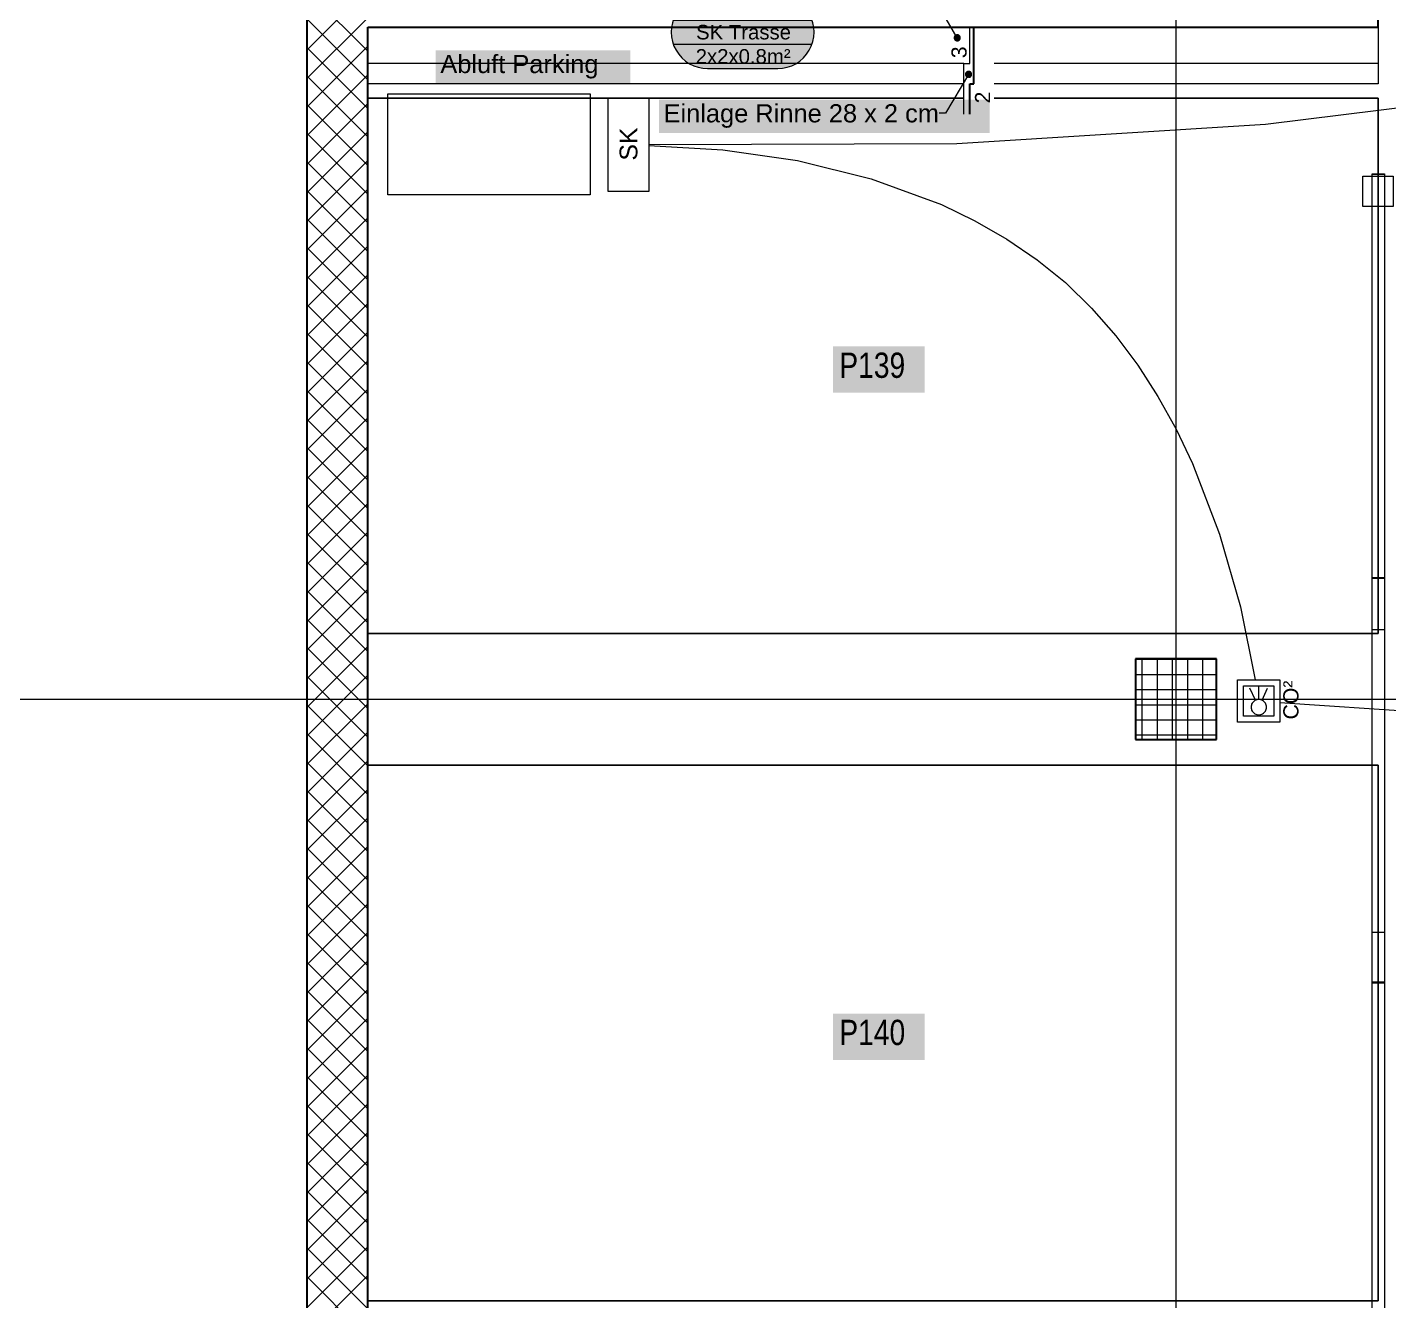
# Model space of a CAD drawing. Extents: x -1067 to 613, y -179 to 712.
# Drawn here: x -718.8 to -584.1, y 212.4 to 338.4 of the extents above; entities that cross this region are included whole.
import ezdxf
from ezdxf.lldxf.tags import DXFTag

# ---------------------------------------------------------------- set-up
doc = ezdxf.new("R2010")
doc.units = 0
doc.layers.get('0').update_dxf_attribs({"lineweight": 13})
for name, color, linetype, lineweight, true_color in [('A-DETL-____-OTLN', 5, 'Continuous', 9, 0x0000ff), ('EL01_WAN_CO-Anlage', 7, 'Continuous', 13, 0x993300), ('EL01_WAN_Leitung_Brandmeldeanlagen', 7, 'Continuous', 13, 0xff8000), ('EL01_WAN_Leitung_HLKS', 5, 'Continuous', 13, 0x0000ff), ('EL01_WAN_Leuchten', 7, 'Continuous', 13, 0x0080ff), ('EL01_WAN_Licht', 7, 'Continuous', 13, 0x0080ff), ('EL01_WAN_Schlaufkasten', 1, 'Continuous', 13, 0xff0000)]:
    doc.layers.add(name, color=color, linetype=linetype, lineweight=lineweight, true_color=true_color)
for name, color, linetype, lineweight in [('A-FLOR-____-OTLN', 7, 'Continuous', 9), ('A-GENM-____-OTLN', 7, 'Continuous', 9), ('A-WALL-____-MCUT', 7, 'Continuous', 35), ('A-WALL-____-PATT', 7, 'Continuous', 35), ('C-PRKG-____-IDEN', 7, 'Continuous', 5), ('C-PRKG-____-OTLN', 7, 'Continuous', 9), ('S-COLS-____-MCUT', 7, 'Continuous', 35), ('S-COLS-____-OTLN', 7, 'Continuous', 9), ('S-GRID-____-OTLN', 7, 'Continuous', 5), ('Text', 7, 'Continuous', 5)]:
    doc.layers.add(name, color=color, linetype=linetype, lineweight=lineweight)
doc.styles.get("Standard").update_dxf_attribs({"font": 'arial.ttf'})
tags = doc.linetypes.add('_Rasterlinie_', pattern=[0.375, 0.2, -0.05, 0.075, -0.05]).pattern_tags.tags
tags[10:11] = [DXFTag(74, 4), DXFTag(75, 0), DXFTag(340, '0'), DXFTag(46, 1.0), DXFTag(50, 0.0), DXFTag(44, 0.0), DXFTag(45, 0.0)]
tags[8:9] = [DXFTag(74, 4), DXFTag(75, 0), DXFTag(340, '0'), DXFTag(46, 1.0), DXFTag(50, 0.0), DXFTag(44, 0.0), DXFTag(45, 0.0)]
tags[6:7] = [DXFTag(74, 4), DXFTag(75, 0), DXFTag(340, '0'), DXFTag(46, 1.0), DXFTag(50, 0.0), DXFTag(44, 0.0), DXFTag(45, 0.0)]
tags[4:5] = [DXFTag(74, 4), DXFTag(75, 0), DXFTag(340, '0'), DXFTag(46, 1.0), DXFTag(50, 0.0), DXFTag(44, 0.0), DXFTag(45, 0.0)]
tags = doc.linetypes.add('_Verdeckte Linien_', pattern=[0.15, 0.1, -0.05]).pattern_tags.tags
tags[6:7] = [DXFTag(74, 4), DXFTag(75, 0), DXFTag(340, '0'), DXFTag(46, 1.0), DXFTag(50, 0.0), DXFTag(44, 0.0), DXFTag(45, 0.0)]
tags[4:5] = [DXFTag(74, 4), DXFTag(75, 0), DXFTag(340, '0'), DXFTag(46, 1.0), DXFTag(50, 0.0), DXFTag(44, 0.0), DXFTag(45, 0.0)]
tags = doc.linetypes.add('Gestrichelt', pattern=[0.1, 0.05, -0.05]).pattern_tags.tags
tags[6:7] = [DXFTag(74, 4), DXFTag(75, 0), DXFTag(340, '0'), DXFTag(46, 1.0), DXFTag(50, 0.0), DXFTag(44, 0.0), DXFTag(45, 0.0)]
tags[4:5] = [DXFTag(74, 4), DXFTag(75, 0), DXFTag(340, '0'), DXFTag(46, 1.0), DXFTag(50, 0.0), DXFTag(44, 0.0), DXFTag(45, 0.0)]

# ---------------------------------------------------------------- blocks, each defined once
blk = doc.blocks.new('Referenz-A0UJ3194XE', base_point=(-1062.18, -175.86))
at = {"layer": 'A-DETL-____-OTLN', "color": 0, "linetype": 'Continuous', "ltscale": 0.13}
for p, q in [((-625.5, 334.79), (-625.5, 338.38)), ((-626.1, 329.78), (-626.1, 334.79)), ((-626.1, 334.79), (-625.5, 334.79))]:
    blk.add_line(p, q, dxfattribs=at)
at = {"layer": 'A-DETL-____-OTLN', "color": 0, "linetype": 'Continuous', "lineweight": 35, "ltscale": 0.35}
for p, q in [((-625.5, 338.38), (-623.1, 338.38)), ((-625.1, 332.78), (-625.1, 338.38)), ((-625.5, 329.78), (-625.5, 332.78)), ((-625.5, 332.78), (-625.1, 332.78))]:
    blk.add_line(p, q, dxfattribs=at)
at = {"layer": 'A-DETL-____-OTLN', "color": 0, "linetype": 'Gestrichelt', "ltscale": 0.13}
for p, q in [((-585.1, 338.36), (-585.1, 332.76)), ((-626.1, 332.76), (-685.1, 332.76)), ((-585.1, 332.76), (-623.1, 332.76))]:
    blk.add_line(p, q, dxfattribs=at)
at = {"layer": 'A-FLOR-____-OTLN', "color": 0, "linetype": 'Continuous', "ltscale": 0.13}
for p, q in [((-625.5, 338.36), (-685.1, 338.36)), ((-585.1, 338.36), (-623.1, 338.36)), ((-585.1, 338.38), (-585.1, 334.78)), ((-626.1, 334.78), (-685.1, 334.78)), ((-585.1, 334.78), (-623.1, 334.78))]:
    blk.add_line(p, q, dxfattribs=at)
at = {"layer": 'A-GENM-____-OTLN', "color": 0, "linetype": '_Verdeckte Linien_', "ltscale": 0.13}
for p, q in [((-683.1, 331.78), (-663.1, 331.78)), ((-683.1, 321.78), (-683.1, 331.78)), ((-663.1, 331.78), (-663.1, 321.78)), ((-663.1, 321.78), (-683.1, 321.78))]:
    blk.add_line(p, q, dxfattribs=at)
at = {"layer": 'A-WALL-____-MCUT', "color": 0, "linetype": 'Continuous', "ltscale": 0.35}
for p, q in [((-691.1, 105.38), (-691.1, 419.38)), ((-585.1, 338.38), (-585.1, 391.38)), ((-685.1, 338.38), (-625.5, 338.38)), ((-685.1, 99.38), (-685.1, 338.38)), ((-623.1, 338.38), (-585.1, 338.38))]:
    blk.add_line(p, q, dxfattribs=at)
at = {"layer": 'A-WALL-____-PATT', "color": 0, "linetype": 'Continuous', "lineweight": 9, "ltscale": 0.13}
for p, q in [((-691.1, 336.15), (-685.1, 342.15)), ((-685.1, 336), (-691.1, 342)), ((-691.1, 333.32), (-685.1, 339.32)), ((-685.1, 333.17), (-691.1, 339.17)), ((-691.1, 330.5), (-685.1, 336.5)), ((-685.1, 330.34), (-691.1, 336.34)), ((-691.1, 327.67), (-685.1, 333.67)), ((-685.1, 327.52), (-691.1, 333.52)), ((-691.1, 324.84), (-685.1, 330.84)), ((-685.1, 324.69), (-691.1, 330.69)), ((-691.1, 322.01), (-685.1, 328.01)), ((-685.1, 321.86), (-691.1, 327.86)), ((-691.1, 319.18), (-685.1, 325.18)), ((-685.1, 319.03), (-691.1, 325.03)), ((-691.1, 316.35), (-685.1, 322.35)), ((-685.1, 316.2), (-691.1, 322.2)), ((-691.1, 313.52), (-685.1, 319.52)), ((-685.1, 313.37), (-691.1, 319.37)), ((-691.1, 310.7), (-685.1, 316.7)), ((-685.1, 310.55), (-691.1, 316.55)), ((-691.1, 307.87), (-685.1, 313.87)), ((-685.1, 307.72), (-691.1, 313.72)), ((-691.1, 305.04), (-685.1, 311.04)), ((-685.1, 304.89), (-691.1, 310.89)), ((-691.1, 302.21), (-685.1, 308.21)), ((-685.1, 302.06), (-691.1, 308.06)), ((-691.1, 299.38), (-685.1, 305.38)), ((-685.1, 299.23), (-691.1, 305.23)), ((-691.1, 296.55), (-685.1, 302.55)), ((-685.1, 296.4), (-691.1, 302.4)), ((-691.1, 293.73), (-685.1, 299.73)), ((-685.1, 293.57), (-691.1, 299.57)), ((-691.1, 290.9), (-685.1, 296.9)), ((-685.1, 290.75), (-691.1, 296.75)), ((-691.1, 288.07), (-685.1, 294.07)), ((-685.1, 287.92), (-691.1, 293.92)), ((-691.1, 285.24), (-685.1, 291.24)), ((-685.1, 285.09), (-691.1, 291.09)), ((-691.1, 282.41), (-685.1, 288.41)), ((-685.1, 282.26), (-691.1, 288.26)), ((-691.1, 279.58), (-685.1, 285.58)), ((-685.1, 279.43), (-691.1, 285.43)), ((-691.1, 276.76), (-685.1, 282.76)), ((-685.1, 276.6), (-691.1, 282.6)), ((-691.1, 273.93), (-685.1, 279.93)), ((-685.1, 273.78), (-691.1, 279.78)), ((-691.1, 271.1), (-685.1, 277.1)), ((-685.1, 270.95), (-691.1, 276.95)), ((-691.1, 268.27), (-685.1, 274.27)), ((-685.1, 268.12), (-691.1, 274.12)), ((-691.1, 265.44), (-685.1, 271.44)), ((-685.1, 265.29), (-691.1, 271.29)), ((-691.1, 262.61), (-685.1, 268.61)), ((-685.1, 262.46), (-691.1, 268.46)), ((-691.1, 259.78), (-685.1, 265.78)), ((-685.1, 259.63), (-691.1, 265.63)), ((-691.1, 256.96), (-685.1, 262.96)), ((-685.1, 256.81), (-691.1, 262.81)), ((-691.1, 254.13), (-685.1, 260.13)), ((-685.1, 253.98), (-691.1, 259.98)), ((-691.1, 251.3), (-685.1, 257.3)), ((-685.1, 251.15), (-691.1, 257.15)), ((-691.1, 248.47), (-685.1, 254.47)), ((-685.1, 248.32), (-691.1, 254.32)), ((-691.1, 245.64), (-685.1, 251.64)), ((-685.1, 245.49), (-691.1, 251.49)), ((-691.1, 242.81), (-685.1, 248.81)), ((-685.1, 242.66), (-691.1, 248.66)), ((-691.1, 239.99), (-685.1, 245.99)), ((-685.1, 239.83), (-691.1, 245.83)), ((-691.1, 237.16), (-685.1, 243.16)), ((-685.1, 237.01), (-691.1, 243.01)), ((-691.1, 234.33), (-685.1, 240.33)), ((-685.1, 234.18), (-691.1, 240.18)), ((-691.1, 231.5), (-685.1, 237.5)), ((-685.1, 231.35), (-691.1, 237.35)), ((-691.1, 228.67), (-685.1, 234.67)), ((-685.1, 228.52), (-691.1, 234.52)), ((-691.1, 225.84), (-685.1, 231.84)), ((-685.1, 225.69), (-691.1, 231.69)), ((-691.1, 223.02), (-685.1, 229.02)), ((-685.1, 222.86), (-691.1, 228.86)), ((-691.1, 220.19), (-685.1, 226.19)), ((-685.1, 220.04), (-691.1, 226.04)), ((-691.1, 217.36), (-685.1, 223.36)), ((-685.1, 217.21), (-691.1, 223.21)), ((-691.1, 214.53), (-685.1, 220.53)), ((-685.1, 214.38), (-691.1, 220.38)), ((-691.1, 211.7), (-685.1, 217.7)), ((-685.1, 211.55), (-691.1, 217.55)), ((-691.1, 208.87), (-685.1, 214.87)), ((-685.1, 208.72), (-691.1, 214.72))]:
    blk.add_line(p, q, dxfattribs=at)
at = {"layer": 'C-PRKG-____-IDEN', "color": 7, "linetype": 'Continuous', "ltscale": 0.13, "true_color": 0xffffff}
for points in [[(-639.05, 302.21), (-629.98, 302.21), (-639.05, 306.81)], [(-629.98, 302.21), (-639.05, 306.81), (-629.98, 306.81)], [(-639.05, 236.19), (-629.98, 236.19), (-639.05, 240.78)], [(-629.98, 236.19), (-639.05, 240.78), (-629.98, 240.78)]]:
    blk.add_solid(points, dxfattribs=at)
at = {"layer": 'C-PRKG-____-OTLN', "color": 0, "linetype": 'Continuous', "ltscale": 0.13}
for p, q in [((-683.1, 331.37), (-685.1, 331.37)), ((-685.1, 331.36), (-683.1, 331.36)), ((-685.1, 331.36), (-685.1, 278.38)), ((-685.1, 331.36), (-683.1, 331.36)), ((-685.1, 278.38), (-685.1, 331.36)), ((-663.1, 331.37), (-683.1, 331.37)), ((-683.1, 331.36), (-663.1, 331.36)), ((-683.1, 331.36), (-663.1, 331.36)), ((-626.1, 331.37), (-663.1, 331.37)), ((-663.1, 331.36), (-626.1, 331.36)), ((-663.1, 331.36), (-626.1, 331.36)), ((-585.1, 331.37), (-623.1, 331.37)), ((-623.1, 331.36), (-585.1, 331.36)), ((-623.1, 331.36), (-585.1, 331.36)), ((-585.1, 278.38), (-585.1, 331.37)), ((-585.1, 331.36), (-585.1, 331.37)), ((-585.1, 331.36), (-585.1, 278.38)), ((-585.1, 331.36), (-585.1, 278.38)), ((-685.1, 278.38), (-585.1, 278.38)), ((-685.1, 278.38), (-585.1, 278.38)), ((-585.1, 278.38), (-685.1, 278.38)), ((-585.1, 278.38), (-585.1, 278.38)), ((-685.1, 265.34), (-585.1, 265.34)), ((-685.1, 212.36), (-685.1, 265.34)), ((-585.1, 265.34), (-685.1, 265.34)), ((-685.1, 212.36), (-685.1, 265.34)), ((-685.1, 265.34), (-585.1, 265.34)), ((-585.1, 212.36), (-585.1, 265.34)), ((-585.1, 212.36), (-585.1, 265.34)), ((-585.1, 265.34), (-585.1, 212.36)), ((-585.1, 265.34), (-585.1, 265.34)), ((-685.1, 212.36), (-585.1, 212.36)), ((-685.1, 212.36), (-585.1, 212.36)), ((-585.1, 212.36), (-685.1, 212.36)), ((-585.1, 212.36), (-585.1, 212.36))]:
    blk.add_line(p, q, dxfattribs=at)
at = {"layer": 'S-COLS-____-MCUT', "color": 0, "linetype": 'Continuous', "ltscale": 0.35}
for p, q in [((-601.1, 275.88), (-609.1, 275.88)), ((-609.1, 275.88), (-609.1, 267.88)), ((-601.1, 267.88), (-601.1, 275.88)), ((-609.1, 267.88), (-601.1, 267.88))]:
    blk.add_line(p, q, dxfattribs=at)
at = {"layer": 'S-COLS-____-OTLN', "color": 0, "linetype": 'Continuous', "ltscale": 0.13}
for p, q in [((-609.1, 275.84), (-601.1, 275.84)), ((-608.44, 267.88), (-608.44, 275.88)), ((-606.94, 267.88), (-606.94, 275.88)), ((-605.44, 267.88), (-605.44, 275.88)), ((-603.94, 267.88), (-603.94, 275.88)), ((-602.44, 267.88), (-602.44, 275.88)), ((-609.1, 274.34), (-601.1, 274.34)), ((-609.1, 272.84), (-601.1, 272.84)), ((-609.1, 271.34), (-601.1, 271.34)), ((-609.1, 269.84), (-601.1, 269.84)), ((-609.1, 268.34), (-601.1, 268.34))]:
    blk.add_line(p, q, dxfattribs=at)
at = {"layer": 'S-GRID-____-OTLN', "color": 0, "linetype": '_Rasterlinie_', "ltscale": 0.13}
for p, q in [((-605.1, -171.09), (-605.1, 546.38)), ((-1046.54, 271.88), (-144.67, 271.88))]:
    blk.add_line(p, q, dxfattribs=at)
at = {"layer": 'Text', "color": 0, "linetype": 'Continuous', "ltscale": 0.13}
for p, q in [((-626.76, 337.33), (-631.89, 346.21)), ((-627.05, 337.37), (-627.06, 337.33)), ((-627.06, 337.33), (-627.05, 337.29)), ((-627.03, 337.44), (-627.05, 337.4)), ((-627.05, 337.4), (-627.05, 337.37)), ((-627.05, 337.29), (-627.05, 337.25)), ((-627.05, 337.25), (-627.03, 337.21)), ((-627.02, 337.48), (-627.03, 337.44)), ((-627.03, 337.21), (-627.02, 337.18)), ((-626.99, 337.51), (-627.02, 337.48)), ((-627.02, 337.18), (-626.99, 337.14)), ((-626.97, 337.54), (-626.99, 337.51)), ((-626.99, 337.14), (-626.97, 337.11)), ((-626.94, 337.56), (-626.97, 337.54)), ((-626.97, 337.11), (-626.94, 337.09)), ((-626.91, 337.59), (-626.94, 337.56)), ((-626.94, 337.09), (-626.91, 337.07)), ((-626.87, 337.6), (-626.91, 337.59)), ((-626.91, 337.07), (-626.87, 337.05)), ((-626.83, 337.62), (-626.87, 337.6)), ((-626.87, 337.05), (-626.83, 337.04)), ((-626.8, 337.62), (-626.83, 337.62)), ((-626.83, 337.04), (-626.8, 337.03)), ((-626.76, 337.63), (-626.8, 337.62)), ((-626.8, 337.03), (-626.76, 337.03)), ((-626.72, 337.62), (-626.76, 337.63)), ((-626.76, 337.03), (-626.72, 337.03)), ((-626.68, 337.62), (-626.72, 337.62)), ((-626.72, 337.03), (-626.68, 337.04)), ((-626.64, 337.6), (-626.68, 337.62)), ((-626.68, 337.04), (-626.64, 337.05)), ((-626.61, 337.59), (-626.64, 337.6)), ((-626.64, 337.05), (-626.61, 337.07)), ((-626.57, 337.56), (-626.61, 337.59)), ((-626.61, 337.07), (-626.57, 337.09)), ((-626.54, 337.54), (-626.57, 337.56)), ((-626.57, 337.09), (-626.54, 337.11)), ((-626.52, 337.51), (-626.54, 337.54)), ((-626.54, 337.11), (-626.52, 337.14)), ((-626.5, 337.48), (-626.52, 337.51)), ((-626.52, 337.14), (-626.5, 337.18)), ((-626.48, 337.44), (-626.5, 337.48)), ((-626.5, 337.18), (-626.48, 337.21)), ((-626.47, 337.4), (-626.48, 337.44)), ((-626.48, 337.21), (-626.47, 337.25)), ((-626.46, 337.37), (-626.47, 337.4)), ((-626.47, 337.25), (-626.46, 337.29)), ((-626.46, 337.33), (-626.46, 337.37)), ((-626.46, 337.29), (-626.46, 337.33)), ((-625.64, 333.71), (-627.92, 329.86)), ((-625.93, 333.75), (-625.94, 333.71)), ((-625.94, 333.71), (-625.93, 333.68)), ((-625.91, 333.83), (-625.93, 333.79)), ((-625.93, 333.79), (-625.93, 333.75)), ((-625.93, 333.68), (-625.93, 333.64)), ((-625.93, 333.64), (-625.91, 333.6)), ((-625.9, 333.86), (-625.91, 333.83)), ((-625.91, 333.6), (-625.9, 333.56)), ((-625.87, 333.9), (-625.9, 333.86)), ((-625.9, 333.56), (-625.87, 333.53)), ((-625.85, 333.93), (-625.87, 333.9)), ((-625.87, 333.53), (-625.85, 333.5)), ((-625.82, 333.95), (-625.85, 333.93)), ((-625.85, 333.5), (-625.82, 333.48)), ((-625.79, 333.97), (-625.82, 333.95)), ((-625.82, 333.48), (-625.79, 333.45)), ((-625.75, 333.99), (-625.79, 333.97)), ((-625.79, 333.45), (-625.75, 333.44)), ((-625.71, 334), (-625.75, 333.99)), ((-625.75, 333.44), (-625.71, 333.42)), ((-625.68, 334.01), (-625.71, 334)), ((-625.71, 333.42), (-625.68, 333.42)), ((-625.64, 334.01), (-625.68, 334.01)), ((-625.68, 333.42), (-625.64, 333.41)), ((-625.6, 334.01), (-625.64, 334.01)), ((-625.64, 333.41), (-625.6, 333.42)), ((-625.56, 334), (-625.6, 334.01)), ((-625.6, 333.42), (-625.56, 333.42)), ((-625.52, 333.99), (-625.56, 334)), ((-625.56, 333.42), (-625.52, 333.44)), ((-625.49, 333.97), (-625.52, 333.99)), ((-625.52, 333.44), (-625.49, 333.45)), ((-625.45, 333.95), (-625.49, 333.97)), ((-625.49, 333.45), (-625.45, 333.48)), ((-625.42, 333.93), (-625.45, 333.95)), ((-625.45, 333.48), (-625.42, 333.5)), ((-625.4, 333.9), (-625.42, 333.93)), ((-625.42, 333.5), (-625.4, 333.53)), ((-625.38, 333.86), (-625.4, 333.9)), ((-625.4, 333.53), (-625.38, 333.56)), ((-625.36, 333.83), (-625.38, 333.86)), ((-625.38, 333.56), (-625.36, 333.6)), ((-625.35, 333.79), (-625.36, 333.83)), ((-625.36, 333.6), (-625.35, 333.64)), ((-625.34, 333.75), (-625.35, 333.79)), ((-625.35, 333.64), (-625.34, 333.68)), ((-625.34, 333.71), (-625.34, 333.75)), ((-625.34, 333.68), (-625.34, 333.71)), ((-627.92, 329.86), (-628.53, 329.86))]:
    blk.add_line(p, q, dxfattribs=at)
for points in [[(-627.05, 337.33), (-627.06, 337.33), (-627.05, 337.37)], [(-627.05, 337.28), (-627.05, 337.33), (-627.06, 337.33)], [(-627.04, 337.37), (-627.05, 337.37), (-627.04, 337.42)], [(-627.05, 337.28), (-627.05, 337.28), (-627.05, 337.37)], [(-627.04, 337.23), (-627.04, 337.37), (-627.05, 337.37)], [(-627.04, 337.23), (-627.05, 337.28), (-627.05, 337.28)], [(-627.02, 337.42), (-627.04, 337.42), (-627.02, 337.46)], [(-627.03, 337.23), (-627.04, 337.23), (-627.04, 337.42)], [(-627.02, 337.19), (-627.02, 337.42), (-627.04, 337.42)], [(-627.02, 337.19), (-627.03, 337.23), (-627.04, 337.23)], [(-627, 337.46), (-627.02, 337.46), (-627, 337.5)], [(-627, 337.19), (-627.02, 337.19), (-627.02, 337.46)], [(-627, 337.15), (-627, 337.46), (-627.02, 337.46)], [(-627, 337.15), (-627, 337.19), (-627.02, 337.19)], [(-626.97, 337.5), (-627, 337.5), (-626.97, 337.54)], [(-626.97, 337.15), (-627, 337.15), (-627, 337.5)], [(-626.97, 337.11), (-626.97, 337.5), (-627, 337.5)], [(-626.97, 337.11), (-626.97, 337.15), (-627, 337.15)], [(-626.93, 337.54), (-626.97, 337.54), (-626.93, 337.57)], [(-626.94, 337.11), (-626.97, 337.11), (-626.97, 337.54)], [(-626.93, 337.08), (-626.93, 337.54), (-626.97, 337.54)], [(-626.93, 337.08), (-626.94, 337.11), (-626.97, 337.11)], [(-626.89, 337.57), (-626.93, 337.57), (-626.89, 337.59)], [(-626.89, 337.08), (-626.93, 337.08), (-626.93, 337.57)], [(-626.89, 337.06), (-626.89, 337.57), (-626.93, 337.57)], [(-626.89, 337.06), (-626.89, 337.08), (-626.93, 337.08)], [(-626.85, 337.59), (-626.89, 337.59), (-626.85, 337.61)], [(-626.85, 337.06), (-626.89, 337.06), (-626.89, 337.59)], [(-626.85, 337.04), (-626.85, 337.59), (-626.89, 337.59)], [(-626.85, 337.04), (-626.85, 337.06), (-626.89, 337.06)], [(-626.8, 337.61), (-626.85, 337.61), (-626.8, 337.62)], [(-626.8, 337.04), (-626.85, 337.04), (-626.85, 337.61)], [(-626.8, 337.03), (-626.8, 337.61), (-626.85, 337.61)], [(-626.8, 337.03), (-626.8, 337.04), (-626.85, 337.04)], [(-626.76, 337.62), (-626.8, 337.62), (-626.76, 337.63)], [(-626.76, 337.03), (-626.8, 337.03), (-626.8, 337.62)], [(-626.76, 337.03), (-626.76, 337.62), (-626.8, 337.62)], [(-626.76, 337.03), (-626.76, 337.03), (-626.8, 337.03)], [(-626.71, 337.03), (-626.76, 337.03), (-626.76, 337.63)], [(-626.71, 337.62), (-626.76, 337.62), (-626.76, 337.63)], [(-626.71, 337.03), (-626.71, 337.62), (-626.76, 337.62)], [(-626.76, 337.03), (-626.71, 337.03), (-626.76, 337.03)], [(-626.66, 337.04), (-626.71, 337.04), (-626.71, 337.62)], [(-626.66, 337.61), (-626.71, 337.61), (-626.71, 337.62)], [(-626.66, 337.04), (-626.66, 337.61), (-626.71, 337.61)], [(-626.71, 337.03), (-626.66, 337.04), (-626.71, 337.04)], [(-626.62, 337.06), (-626.66, 337.06), (-626.66, 337.61)], [(-626.62, 337.59), (-626.66, 337.59), (-626.66, 337.61)], [(-626.62, 337.06), (-626.62, 337.59), (-626.66, 337.59)], [(-626.66, 337.04), (-626.62, 337.06), (-626.66, 337.06)], [(-626.58, 337.08), (-626.62, 337.08), (-626.62, 337.59)], [(-626.58, 337.57), (-626.62, 337.57), (-626.62, 337.59)], [(-626.58, 337.08), (-626.58, 337.57), (-626.62, 337.57)], [(-626.62, 337.06), (-626.58, 337.08), (-626.62, 337.08)], [(-626.54, 337.11), (-626.58, 337.11), (-626.58, 337.57)], [(-626.54, 337.54), (-626.58, 337.54), (-626.58, 337.57)], [(-626.54, 337.11), (-626.54, 337.54), (-626.58, 337.54)], [(-626.58, 337.08), (-626.54, 337.11), (-626.58, 337.11)], [(-626.51, 337.15), (-626.54, 337.15), (-626.54, 337.54)], [(-626.51, 337.5), (-626.54, 337.5), (-626.54, 337.54)], [(-626.51, 337.15), (-626.51, 337.5), (-626.54, 337.5)], [(-626.54, 337.11), (-626.51, 337.15), (-626.54, 337.15)], [(-626.49, 337.19), (-626.51, 337.19), (-626.51, 337.5)], [(-626.49, 337.46), (-626.51, 337.46), (-626.51, 337.5)], [(-626.49, 337.19), (-626.49, 337.46), (-626.51, 337.46)], [(-626.51, 337.15), (-626.49, 337.19), (-626.51, 337.19)], [(-626.47, 337.23), (-626.49, 337.23), (-626.49, 337.46)], [(-626.47, 337.42), (-626.49, 337.42), (-626.49, 337.46)], [(-626.47, 337.23), (-626.47, 337.42), (-626.49, 337.42)], [(-626.49, 337.19), (-626.47, 337.23), (-626.49, 337.23)], [(-626.46, 337.28), (-626.47, 337.28), (-626.47, 337.42)], [(-626.46, 337.37), (-626.47, 337.37), (-626.47, 337.42)], [(-626.46, 337.28), (-626.46, 337.37), (-626.47, 337.37)], [(-626.47, 337.23), (-626.46, 337.28), (-626.47, 337.28)], [(-626.46, 337.33), (-626.46, 337.33), (-626.46, 337.37)], [(-626.46, 337.28), (-626.46, 337.33), (-626.46, 337.33)], [(-625.93, 333.71), (-625.94, 333.71), (-625.93, 333.76)], [(-625.93, 333.67), (-625.93, 333.71), (-625.94, 333.71)], [(-625.92, 333.76), (-625.93, 333.76), (-625.92, 333.81)], [(-625.93, 333.67), (-625.93, 333.67), (-625.93, 333.76)], [(-625.92, 333.62), (-625.92, 333.76), (-625.93, 333.76)], [(-625.92, 333.62), (-625.93, 333.67), (-625.93, 333.67)], [(-625.9, 333.81), (-625.92, 333.81), (-625.9, 333.85)], [(-625.91, 333.62), (-625.92, 333.62), (-625.92, 333.81)], [(-625.9, 333.58), (-625.9, 333.81), (-625.92, 333.81)], [(-625.9, 333.58), (-625.91, 333.62), (-625.92, 333.62)], [(-625.88, 333.85), (-625.9, 333.85), (-625.88, 333.89)], [(-625.88, 333.58), (-625.9, 333.58), (-625.9, 333.85)], [(-625.88, 333.54), (-625.88, 333.85), (-625.9, 333.85)], [(-625.88, 333.54), (-625.88, 333.58), (-625.9, 333.58)], [(-625.85, 333.89), (-625.88, 333.89), (-625.85, 333.93)], [(-625.85, 333.54), (-625.88, 333.54), (-625.88, 333.89)], [(-625.85, 333.5), (-625.85, 333.89), (-625.88, 333.89)], [(-625.85, 333.5), (-625.85, 333.54), (-625.88, 333.54)], [(-625.81, 333.93), (-625.85, 333.93), (-625.81, 333.96)], [(-625.81, 333.5), (-625.85, 333.5), (-625.85, 333.93)], [(-625.81, 333.47), (-625.81, 333.93), (-625.85, 333.93)], [(-625.81, 333.47), (-625.81, 333.5), (-625.85, 333.5)], [(-625.77, 333.96), (-625.81, 333.96), (-625.77, 333.98)], [(-625.77, 333.47), (-625.81, 333.47), (-625.81, 333.96)], [(-625.77, 333.45), (-625.77, 333.96), (-625.81, 333.96)], [(-625.77, 333.45), (-625.77, 333.47), (-625.81, 333.47)], [(-625.73, 333.98), (-625.77, 333.98), (-625.73, 334)], [(-625.73, 333.45), (-625.77, 333.45), (-625.77, 333.98)], [(-625.73, 333.43), (-625.73, 333.98), (-625.77, 333.98)], [(-625.73, 333.43), (-625.73, 333.45), (-625.77, 333.45)], [(-625.68, 334), (-625.73, 334), (-625.68, 334.01)], [(-625.68, 333.43), (-625.73, 333.43), (-625.73, 334)], [(-625.68, 333.42), (-625.68, 334), (-625.73, 334)], [(-625.68, 333.42), (-625.68, 333.43), (-625.73, 333.43)], [(-625.64, 333.42), (-625.68, 333.42), (-625.68, 334.01)], [(-625.64, 333.41), (-625.64, 334.01), (-625.68, 334.01)], [(-625.64, 334.01), (-625.68, 334.01), (-625.64, 334.01)], [(-625.64, 333.41), (-625.64, 333.42), (-625.68, 333.42)], [(-625.59, 333.42), (-625.64, 333.42), (-625.64, 334.01)], [(-625.59, 333.42), (-625.59, 334.01), (-625.64, 334.01)], [(-625.59, 334.01), (-625.64, 334.01), (-625.64, 334.01)], [(-625.64, 333.41), (-625.59, 333.42), (-625.64, 333.42)], [(-625.54, 333.43), (-625.59, 333.43), (-625.59, 334.01)], [(-625.54, 334), (-625.59, 334), (-625.59, 334.01)], [(-625.54, 333.43), (-625.54, 334), (-625.59, 334)], [(-625.59, 333.42), (-625.54, 333.43), (-625.59, 333.43)], [(-625.5, 333.45), (-625.54, 333.45), (-625.54, 334)], [(-625.5, 333.98), (-625.54, 333.98), (-625.54, 334)], [(-625.5, 333.45), (-625.5, 333.98), (-625.54, 333.98)], [(-625.54, 333.43), (-625.5, 333.45), (-625.54, 333.45)], [(-625.46, 333.47), (-625.5, 333.47), (-625.5, 333.98)], [(-625.46, 333.96), (-625.5, 333.96), (-625.5, 333.98)], [(-625.46, 333.47), (-625.46, 333.96), (-625.5, 333.96)], [(-625.5, 333.45), (-625.46, 333.47), (-625.5, 333.47)], [(-625.42, 333.5), (-625.46, 333.5), (-625.46, 333.96)], [(-625.42, 333.93), (-625.46, 333.93), (-625.46, 333.96)], [(-625.42, 333.5), (-625.42, 333.93), (-625.46, 333.93)], [(-625.46, 333.47), (-625.42, 333.5), (-625.46, 333.5)], [(-625.39, 333.54), (-625.42, 333.54), (-625.42, 333.93)], [(-625.39, 333.89), (-625.42, 333.89), (-625.42, 333.93)], [(-625.39, 333.54), (-625.39, 333.89), (-625.42, 333.89)], [(-625.42, 333.5), (-625.39, 333.54), (-625.42, 333.54)], [(-625.37, 333.58), (-625.39, 333.58), (-625.39, 333.89)], [(-625.37, 333.85), (-625.39, 333.85), (-625.39, 333.89)], [(-625.37, 333.58), (-625.37, 333.85), (-625.39, 333.85)], [(-625.39, 333.54), (-625.37, 333.58), (-625.39, 333.58)], [(-625.35, 333.62), (-625.37, 333.62), (-625.37, 333.85)], [(-625.35, 333.81), (-625.37, 333.81), (-625.37, 333.85)], [(-625.35, 333.62), (-625.35, 333.81), (-625.37, 333.81)], [(-625.37, 333.58), (-625.35, 333.62), (-625.37, 333.62)], [(-625.34, 333.67), (-625.35, 333.67), (-625.35, 333.81)], [(-625.34, 333.76), (-625.35, 333.76), (-625.35, 333.81)], [(-625.34, 333.67), (-625.34, 333.76), (-625.35, 333.76)], [(-625.35, 333.62), (-625.34, 333.67), (-625.35, 333.67)], [(-625.34, 333.71), (-625.34, 333.71), (-625.34, 333.76)], [(-625.34, 333.67), (-625.34, 333.71), (-625.34, 333.71)]]:
    blk.add_solid(points, dxfattribs=at)
at = {"layer": 'Text', "color": 7, "linetype": 'Continuous', "ltscale": 0.13, "true_color": 0xffffff}
for points in [[(-678.36, 332.76), (-659.1, 332.76), (-678.36, 336.09)], [(-659.1, 332.76), (-678.36, 336.09), (-659.1, 336.09)], [(-623.54, 327.9), (-656.27, 327.9), (-623.54, 331.21)], [(-656.27, 327.9), (-623.54, 331.21), (-656.27, 331.21)], [(-623.54, 331.21), (-656.27, 331.21), (-656.27, 331.21)], [(-623.54, 327.9), (-623.54, 327.9), (-656.27, 327.9)]]:
    blk.add_solid(points, dxfattribs=at)
at = {"layer": 'C-PRKG-____-IDEN', "color": 0, "linetype": 'Continuous', "ltscale": 0.13, "char_height": 2.5, "attachment_point": 1}
for s, insert in [('{\\W0.8;\\fArial;P139}', (-638.43, 306.18)), ('{\\W0.8;\\fArial;P140}', (-638.43, 240.16))]:
    blk.add_mtext(s, dxfattribs=dict(at, insert=insert))
at = {"layer": 'Text', "color": 0, "linetype": 'Continuous', "ltscale": 0.13, "char_height": 1.8, "attachment_point": 1}
for s, insert in [('{\\fArial;Abluft Parking}', (-677.91, 335.64)), ('{\\fArial;Einlage Rinne 28 x 2 cm}', (-655.82, 330.76))]:
    blk.add_mtext(s, dxfattribs=dict(at, insert=insert))
at = {"layer": 'Text', "color": 0, "linetype": 'Continuous', "ltscale": 0.13, "char_height": 1.5, "attachment_point": 1, "rotation": 90}
for s, insert in [('{\\fArial;3}', (-627.33, 335.31)), ('{\\fArial;2}', (-625, 330.84))]:
    blk.add_mtext(s, dxfattribs=dict(at, insert=insert))
blk = doc.blocks.new('Kabelkanal-A0UJ31HKXE', base_point=(-585.7, 243.86))
at = {"color": 0, "linetype": 'ByBlock', "lineweight": -2, "ltscale": 0.13}
for p, q in [((-585.69, 283.85), (-585.69, 283.88)), ((-585.69, 283.88), (-584.49, 283.88)), ((-585.69, 243.89), (-585.69, 283.88)), ((-585.69, 283.85), (-584.49, 283.85)), ((-585.69, 243.86), (-585.69, 283.85)), ((-584.49, 283.85), (-584.49, 283.88)), ((-584.49, 283.88), (-584.49, 243.89)), ((-584.49, 283.85), (-584.49, 243.86)), ((-585.69, 243.86), (-585.69, 243.89)), ((-584.49, 243.89), (-585.69, 243.89)), ((-584.49, 243.86), (-584.49, 243.89)), ((-584.49, 243.86), (-585.69, 243.86))]:
    blk.add_line(p, q, dxfattribs=at)
blk = doc.blocks.new('Gasmelder-A0UJ31JAXE', base_point=(-599.02, 269.6))
at = {"color": 0, "linetype": 'ByBlock', "lineweight": -2, "ltscale": 0.13}
for p, q in [((-599.02, 269.6), (-599.02, 273.8)), ((-599.02, 273.8), (-594.82, 273.8)), ((-594.82, 273.8), (-594.82, 269.6)), ((-597.24, 271.79), (-597.79, 272.96)), ((-596.92, 271.86), (-596.92, 273.15)), ((-596.59, 271.79), (-596.05, 272.96)), ((-597.67, 271.19), (-597.68, 271.1)), ((-597.68, 271.1), (-597.67, 271)), ((-597.65, 271.29), (-597.67, 271.19)), ((-597.67, 271), (-597.65, 270.9)), ((-597.62, 271.39), (-597.65, 271.29)), ((-597.65, 270.9), (-597.62, 270.8)), ((-597.58, 271.48), (-597.62, 271.39)), ((-597.52, 271.56), (-597.58, 271.48)), ((-597.45, 271.63), (-597.52, 271.56)), ((-597.38, 271.7), (-597.45, 271.63)), ((-597.3, 271.75), (-597.38, 271.7)), ((-597.21, 271.8), (-597.3, 271.75)), ((-597.11, 271.83), (-597.21, 271.8)), ((-597.02, 271.85), (-597.11, 271.83)), ((-596.92, 271.86), (-597.02, 271.85)), ((-596.82, 271.85), (-596.92, 271.86)), ((-596.72, 271.83), (-596.82, 271.85)), ((-596.62, 271.8), (-596.72, 271.83)), ((-596.54, 271.75), (-596.62, 271.8)), ((-596.45, 271.7), (-596.54, 271.75)), ((-596.38, 271.63), (-596.45, 271.7)), ((-596.31, 271.56), (-596.38, 271.63)), ((-596.26, 271.48), (-596.31, 271.56)), ((-596.21, 271.39), (-596.26, 271.48)), ((-596.18, 271.29), (-596.21, 271.39)), ((-596.21, 270.8), (-596.18, 270.9)), ((-596.16, 271.19), (-596.18, 271.29)), ((-596.18, 270.9), (-596.16, 271)), ((-596.15, 271.1), (-596.16, 271.19)), ((-596.16, 271), (-596.15, 271.1)), ((-594.82, 269.6), (-599.02, 269.6)), ((-597.62, 270.8), (-597.58, 270.71)), ((-597.58, 270.71), (-597.52, 270.63)), ((-597.52, 270.63), (-597.45, 270.56)), ((-597.45, 270.56), (-597.38, 270.49)), ((-597.38, 270.49), (-597.3, 270.44)), ((-597.3, 270.44), (-597.21, 270.39)), ((-597.21, 270.39), (-597.11, 270.36)), ((-597.11, 270.36), (-597.02, 270.34)), ((-597.02, 270.34), (-596.92, 270.33)), ((-596.92, 270.33), (-596.82, 270.34)), ((-596.82, 270.34), (-596.72, 270.36)), ((-596.72, 270.36), (-596.62, 270.39)), ((-596.62, 270.39), (-596.54, 270.44)), ((-596.54, 270.44), (-596.45, 270.49)), ((-596.45, 270.49), (-596.38, 270.56)), ((-596.38, 270.56), (-596.31, 270.63)), ((-596.31, 270.63), (-596.26, 270.71)), ((-596.26, 270.71), (-596.21, 270.8))]:
    blk.add_line(p, q, dxfattribs=at)
blk = doc.blocks.new('Bemerkung 1-A0UJ31JCXE', base_point=(-594.49, 269.88))
at = {"color": 0, "lineweight": -2, "insert": (-594.49, 269.88), "char_height": 1.5, "attachment_point": 1, "rotation": 90}
blk.add_mtext('{\\fArial;CO²}', dxfattribs=at)
blk = doc.blocks.new('Schlaufkasten Decke (multi)-A0UJ31JMXE', base_point=(-661.29, 322.12))
at = {"color": 0, "linetype": 'ByBlock', "lineweight": -2, "ltscale": 0.13}
for p, q in [((-661.29, 331.4), (-657.29, 331.4)), ((-661.29, 322.12), (-661.29, 331.4)), ((-657.29, 331.4), (-657.29, 322.12)), ((-657.29, 322.12), (-661.29, 322.12))]:
    blk.add_line(p, q, dxfattribs=at)
at = {"color": 0, "linetype": 'ByBlock', "lineweight": -2, "ltscale": 0.13, "insert": (-660.17, 325.18), "char_height": 1.76, "attachment_point": 1, "rotation": 90}
blk.add_mtext('{\\fArial;SK}', dxfattribs=at)
blk = doc.blocks.new('Kabelkanal-A0UJ31M4XE', base_point=(-585.7, 283.85))
at = {"color": 0, "linetype": 'ByBlock', "lineweight": -2, "ltscale": 0.13}
for p, q in [((-585.69, 323.84), (-585.69, 323.87)), ((-585.69, 323.87), (-584.49, 323.87)), ((-585.69, 283.88), (-585.69, 323.87)), ((-585.69, 323.84), (-584.49, 323.84)), ((-585.69, 283.85), (-585.69, 323.84)), ((-584.49, 323.84), (-584.49, 323.87)), ((-584.49, 323.87), (-584.49, 283.88)), ((-584.49, 323.84), (-584.49, 283.85)), ((-585.69, 283.85), (-585.69, 283.88)), ((-584.49, 283.88), (-585.69, 283.88)), ((-584.49, 283.85), (-585.69, 283.85)), ((-584.49, 283.85), (-584.49, 283.88))]:
    blk.add_line(p, q, dxfattribs=at)
blk = doc.blocks.new('Deckendose UP-A0UJ31P0XE', base_point=(-598.42, 270.2))
at = {"color": 0, "lineweight": -2}
for p, q in [((-598.42, 270.2), (-598.42, 273.2)), ((-598.42, 273.2), (-595.42, 273.2)), ((-595.42, 273.2), (-595.42, 270.2)), ((-595.42, 270.2), (-598.42, 270.2))]:
    blk.add_line(p, q, dxfattribs=at)
blk = doc.blocks.new('Leitung-A0UJ31VCXE', base_point=(-657.29, 326.76))
at = {"color": 0, "linetype": 'ByBlock', "lineweight": -2, "ltscale": 0.13}
for p, q in [((-596.24, 328.79), (-565.8, 332.53)), ((-626.79, 326.88), (-596.24, 328.79)), ((-657.29, 326.76), (-626.79, 326.88))]:
    blk.add_line(p, q, dxfattribs=at)
blk = doc.blocks.new('Deckendose UP-A0UJ31WYXE', base_point=(-586.61, 320.65))
at = {"color": 0, "lineweight": -2}
for p, q in [((-586.61, 320.65), (-586.61, 323.65)), ((-586.61, 323.65), (-583.61, 323.65)), ((-583.61, 323.65), (-583.61, 320.65)), ((-583.61, 320.65), (-586.61, 320.65))]:
    blk.add_line(p, q, dxfattribs=at)
blk = doc.blocks.new('LED-Langfeldleuchte 37W-A0UJ31YQXE', base_point=(-585.7, 248.79))
at = {"color": 0, "linetype": 'ByBlock', "lineweight": -2, "ltscale": 0.13}
for p, q in [((-585.69, 278.79), (-585.69, 278.79)), ((-585.69, 248.79), (-585.69, 278.79)), ((-585.69, 278.79), (-584.49, 278.79)), ((-585.69, 248.8), (-585.69, 278.79)), ((-585.69, 278.79), (-584.49, 278.79)), ((-584.49, 278.79), (-584.49, 278.79)), ((-584.49, 278.79), (-584.49, 248.79)), ((-584.49, 278.79), (-584.49, 248.8)), ((-585.69, 248.79), (-585.69, 248.8)), ((-584.49, 248.8), (-585.69, 248.8)), ((-584.49, 248.79), (-585.69, 248.79)), ((-584.49, 248.79), (-584.49, 248.8))]:
    blk.add_line(p, q, dxfattribs=at)
blk = doc.blocks.new('Leitung-A0UJ31Z6XE', base_point=(-657.29, 273.8))
at = {"color": 0, "linetype": 'ByBlock', "lineweight": -2, "ltscale": 0.13}
for p, q in [((-657.29, 326.68), (-649.96, 326.26)), ((-649.96, 326.26), (-642.57, 325.18)), ((-642.57, 325.18), (-635.29, 323.39)), ((-635.29, 323.39), (-628.32, 320.82)), ((-628.32, 320.82), (-625.01, 319.22)), ((-625.01, 319.22), (-621.85, 317.41)), ((-621.85, 317.41), (-618.85, 315.37)), ((-618.85, 315.37), (-616.05, 313.1)), ((-616.05, 313.1), (-613.46, 310.58)), ((-613.46, 310.58), (-611.07, 307.85)), ((-611.07, 307.85), (-608.89, 304.93)), ((-608.89, 304.93), (-606.9, 301.83)), ((-606.9, 301.83), (-605.1, 298.59)), ((-605.1, 298.59), (-603.49, 295.22)), ((-603.49, 295.22), (-600.79, 288.22)), ((-600.79, 288.22), (-598.73, 281.02)), ((-598.73, 281.02), (-597.26, 273.8))]:
    blk.add_line(p, q, dxfattribs=at)
blk = doc.blocks.new('Gruppenzuleitung-A0UJ3210XE', base_point=(-655.06, 334.29))
at = {"color": 0, "linetype": 'ByBlock', "lineweight": -2, "ltscale": 0.13}
for p, q in [((-653.26, 341.01), (-653.66, 340.75)), ((-652.84, 341.22), (-653.26, 341.01)), ((-652.4, 341.37), (-652.84, 341.22)), ((-651.93, 341.46), (-652.4, 341.37)), ((-651.46, 341.49), (-651.93, 341.46)), ((-651.46, 341.49), (-644.52, 341.49)), ((-644.05, 341.46), (-644.52, 341.49)), ((-643.59, 341.37), (-644.05, 341.46)), ((-643.14, 341.22), (-643.59, 341.37)), ((-642.72, 341.01), (-643.14, 341.22)), ((-642.33, 340.75), (-642.72, 341.01)), ((-654.58, 339.69), (-654.79, 339.27)), ((-654.32, 340.08), (-654.58, 339.69)), ((-654.01, 340.44), (-654.32, 340.08)), ((-653.66, 340.75), (-654.01, 340.44)), ((-641.98, 340.44), (-642.33, 340.75)), ((-641.67, 340.08), (-641.98, 340.44)), ((-641.4, 339.69), (-641.67, 340.08)), ((-641.2, 339.27), (-641.4, 339.69)), ((-655.03, 338.36), (-655.06, 337.89)), ((-654.94, 338.82), (-655.03, 338.36)), ((-654.79, 339.27), (-654.94, 338.82)), ((-654.86, 339.09), (-641.13, 339.09)), ((-641.04, 338.82), (-641.2, 339.27)), ((-640.95, 338.36), (-641.04, 338.82)), ((-640.92, 337.89), (-640.95, 338.36)), ((-655.06, 337.89), (-655.03, 337.42)), ((-655.03, 337.42), (-654.94, 336.96)), ((-654.94, 336.96), (-654.79, 336.51)), ((-641.2, 336.51), (-641.04, 336.96)), ((-641.04, 336.96), (-640.95, 337.42)), ((-640.95, 337.42), (-640.92, 337.89)), ((-654.86, 336.69), (-641.13, 336.69)), ((-654.79, 336.51), (-654.58, 336.09)), ((-654.58, 336.09), (-654.32, 335.7)), ((-654.32, 335.7), (-654.01, 335.34)), ((-641.98, 335.34), (-641.67, 335.7)), ((-641.67, 335.7), (-641.4, 336.09)), ((-641.4, 336.09), (-641.2, 336.51)), ((-654.01, 335.34), (-653.66, 335.03)), ((-653.66, 335.03), (-653.26, 334.77)), ((-653.26, 334.77), (-652.84, 334.56)), ((-652.84, 334.56), (-652.4, 334.41)), ((-652.4, 334.41), (-651.93, 334.32)), ((-651.93, 334.32), (-651.46, 334.29)), ((-651.46, 334.29), (-644.52, 334.29)), ((-644.52, 334.29), (-644.05, 334.32)), ((-644.05, 334.32), (-643.59, 334.41)), ((-643.59, 334.41), (-643.14, 334.56)), ((-643.14, 334.56), (-642.72, 334.77)), ((-642.72, 334.77), (-642.33, 335.03)), ((-642.33, 335.03), (-641.98, 335.34))]:
    blk.add_line(p, q, dxfattribs=at)
at = {"color": 7, "linetype": 'ByBlock', "lineweight": -2, "ltscale": 0.13, "true_color": 0xffffff}
for points in [[(-653.49, 340.86), (-642.49, 340.86), (-653.26, 341.01)], [(-653.26, 341.01), (-642.72, 341.01), (-653.03, 341.13)], [(-642.49, 340.86), (-653.26, 341.01), (-642.72, 341.01)], [(-653.03, 341.13), (-642.96, 341.13), (-652.78, 341.24)], [(-642.72, 341.01), (-653.03, 341.13), (-642.96, 341.13)], [(-652.78, 341.24), (-643.21, 341.24), (-652.53, 341.33)], [(-642.96, 341.13), (-652.78, 341.24), (-643.21, 341.24)], [(-652.53, 341.33), (-643.46, 341.33), (-652.27, 341.4)], [(-643.21, 341.24), (-652.53, 341.33), (-643.46, 341.33)], [(-652.27, 341.4), (-643.72, 341.4), (-652, 341.45)], [(-643.46, 341.33), (-652.27, 341.4), (-643.72, 341.4)], [(-652, 341.45), (-643.98, 341.45), (-651.73, 341.48)], [(-643.72, 341.4), (-652, 341.45), (-643.98, 341.45)], [(-651.73, 341.48), (-644.25, 341.48), (-651.46, 341.49)], [(-643.98, 341.45), (-651.73, 341.48), (-644.25, 341.48)], [(-644.25, 341.48), (-651.46, 341.49), (-644.52, 341.49)], [(-654.71, 339.45), (-641.28, 339.45), (-654.58, 339.69)], [(-654.58, 339.69), (-641.4, 339.69), (-654.44, 339.92)], [(-641.28, 339.45), (-654.58, 339.69), (-641.4, 339.69)], [(-654.44, 339.92), (-641.55, 339.92), (-654.28, 340.13)], [(-641.4, 339.69), (-654.44, 339.92), (-641.55, 339.92)], [(-654.44, 339.92), (-641.55, 339.92), (-654.44, 339.92)], [(-641.55, 339.92), (-654.44, 339.92), (-641.55, 339.92)], [(-654.28, 340.13), (-641.71, 340.13), (-654.1, 340.34)], [(-641.55, 339.92), (-654.28, 340.13), (-641.71, 340.13)], [(-654.28, 340.13), (-641.71, 340.13), (-654.28, 340.13)], [(-641.71, 340.13), (-654.28, 340.13), (-641.71, 340.13)], [(-654.1, 340.34), (-641.88, 340.34), (-653.91, 340.53)], [(-641.71, 340.13), (-654.1, 340.34), (-641.88, 340.34)], [(-654.1, 340.34), (-641.88, 340.34), (-654.1, 340.34)], [(-641.88, 340.34), (-654.1, 340.34), (-641.88, 340.34)], [(-653.91, 340.53), (-642.07, 340.53), (-653.71, 340.7)], [(-641.88, 340.34), (-653.91, 340.53), (-642.07, 340.53)], [(-653.71, 340.7), (-642.28, 340.7), (-653.49, 340.86)], [(-642.07, 340.53), (-653.71, 340.7), (-642.28, 340.7)], [(-642.28, 340.7), (-653.49, 340.86), (-642.49, 340.86)], [(-655.05, 338.16), (-640.93, 338.16), (-655.02, 338.43)], [(-655.02, 338.43), (-640.96, 338.43), (-654.97, 338.69)], [(-640.93, 338.16), (-655.02, 338.43), (-640.96, 338.43)], [(-654.97, 338.69), (-641.01, 338.69), (-654.9, 338.95)], [(-640.96, 338.43), (-654.97, 338.69), (-641.01, 338.69)], [(-654.9, 338.95), (-641.08, 338.95), (-654.82, 339.21)], [(-641.01, 338.69), (-654.9, 338.95), (-641.08, 338.95)], [(-654.82, 339.21), (-641.17, 339.21), (-654.71, 339.45)], [(-641.08, 338.95), (-654.82, 339.21), (-641.17, 339.21)], [(-641.17, 339.21), (-654.71, 339.45), (-641.28, 339.45)], [(-655.06, 337.89), (-640.92, 337.89), (-655.05, 338.16)], [(-655.05, 337.62), (-640.93, 337.62), (-655.06, 337.89)], [(-640.93, 337.62), (-655.06, 337.89), (-640.92, 337.89)], [(-640.92, 337.89), (-655.05, 338.16), (-640.93, 338.16)], [(-655.02, 337.35), (-640.96, 337.35), (-655.05, 337.62)], [(-640.96, 337.35), (-655.05, 337.62), (-640.93, 337.62)], [(-654.97, 337.09), (-641.01, 337.09), (-655.02, 337.35)], [(-641.01, 337.09), (-655.02, 337.35), (-640.96, 337.35)], [(-654.9, 336.83), (-641.08, 336.83), (-654.97, 337.09)], [(-641.08, 336.83), (-654.97, 337.09), (-641.01, 337.09)], [(-654.82, 336.57), (-641.17, 336.57), (-654.9, 336.83)], [(-641.17, 336.57), (-654.9, 336.83), (-641.08, 336.83)], [(-654.71, 336.33), (-641.28, 336.33), (-654.82, 336.57)], [(-641.28, 336.33), (-654.82, 336.57), (-641.17, 336.57)], [(-654.58, 336.09), (-641.4, 336.09), (-654.71, 336.33)], [(-641.4, 336.09), (-654.71, 336.33), (-641.28, 336.33)], [(-654.44, 335.86), (-641.55, 335.86), (-654.58, 336.09)], [(-641.55, 335.86), (-654.58, 336.09), (-641.4, 336.09)], [(-654.28, 335.65), (-641.71, 335.65), (-654.44, 335.86)], [(-641.71, 335.65), (-654.44, 335.86), (-641.55, 335.86)], [(-654.1, 335.44), (-641.88, 335.44), (-654.28, 335.65)], [(-641.88, 335.44), (-654.28, 335.65), (-641.71, 335.65)], [(-653.91, 335.25), (-642.07, 335.25), (-654.1, 335.44)], [(-642.07, 335.25), (-654.1, 335.44), (-641.88, 335.44)], [(-653.71, 335.08), (-642.28, 335.08), (-653.91, 335.25)], [(-642.28, 335.08), (-653.91, 335.25), (-642.07, 335.25)], [(-653.49, 334.92), (-642.49, 334.92), (-653.71, 335.08)], [(-642.49, 334.92), (-653.71, 335.08), (-642.28, 335.08)], [(-653.71, 335.08), (-642.28, 335.08), (-653.71, 335.08)], [(-642.28, 335.08), (-653.71, 335.08), (-642.28, 335.08)], [(-653.26, 334.77), (-642.72, 334.77), (-653.49, 334.92)], [(-642.72, 334.77), (-653.49, 334.92), (-642.49, 334.92)], [(-653.03, 334.65), (-642.96, 334.65), (-653.26, 334.77)], [(-642.96, 334.65), (-653.26, 334.77), (-642.72, 334.77)], [(-652.78, 334.54), (-643.21, 334.54), (-653.03, 334.65)], [(-643.21, 334.54), (-653.03, 334.65), (-642.96, 334.65)], [(-652.53, 334.45), (-643.46, 334.45), (-652.78, 334.54)], [(-643.46, 334.45), (-652.78, 334.54), (-643.21, 334.54)], [(-652.27, 334.38), (-643.72, 334.38), (-652.53, 334.45)], [(-643.72, 334.38), (-652.53, 334.45), (-643.46, 334.45)], [(-652, 334.33), (-643.98, 334.33), (-652.27, 334.38)], [(-643.98, 334.33), (-652.27, 334.38), (-643.72, 334.38)], [(-651.73, 334.3), (-644.25, 334.3), (-652, 334.33)], [(-644.25, 334.3), (-652, 334.33), (-643.98, 334.33)], [(-652, 334.33), (-643.98, 334.33), (-652, 334.33)], [(-643.98, 334.33), (-652, 334.33), (-643.98, 334.33)], [(-651.46, 334.29), (-644.52, 334.29), (-651.73, 334.3)], [(-644.52, 334.29), (-651.73, 334.3), (-644.25, 334.3)]]:
    blk.add_solid(points, dxfattribs=at)
at = {"color": 0, "linetype": 'ByBlock', "lineweight": -2, "ltscale": 0.13, "char_height": 1.44, "attachment_point": 1}
for s, insert in [('{\\fArial;BMA}', (-650.1, 341.01)), ('{\\fArial;SK Trasse}', (-652.6, 338.61)), ('{\\fArial;2x2x0.8m²}', (-652.64, 336.21))]:
    blk.add_mtext(s, dxfattribs=dict(at, insert=insert))
blk = doc.blocks.new('Leitung-A0UJ326QXE', base_point=(-594.82, 163.13))
at = {"color": 0, "linetype": 'ByBlock', "lineweight": -2, "ltscale": 0.13}
for p, q in [((-594.82, 271.56), (-564.39, 269.51)), ((-564.39, 269.51), (-533.77, 263.97)), ((-533.77, 263.97), (-503.85, 254.86)), ((-503.85, 254.86), (-475.52, 242.12)), ((-475.52, 242.12), (-462.23, 234.37)), ((-462.23, 234.37), (-449.67, 225.69)), ((-449.67, 225.69), (-437.96, 216.07)), ((-437.96, 216.07), (-427.21, 205.49)), ((-427.21, 205.49), (-424.33, 202.29)), ((-424.33, 202.29), (-421.53, 199.02)), ((-421.53, 199.02), (-416.18, 192.26)), ((-416.18, 192.26), (-411.15, 185.26)), ((-411.15, 185.26), (-406.43, 178.05)), ((-406.43, 178.05), (-401.99, 170.66)), ((-401.99, 170.66), (-397.83, 163.13))]:
    blk.add_line(p, q, dxfattribs=at)
blk = doc.blocks.new('Kabelkanal-A0UJ3296XE', base_point=(-585.7, 203.82))
at = {"color": 0, "linetype": 'ByBlock', "lineweight": -2, "ltscale": 0.13}
for p, q in [((-585.69, 243.81), (-585.69, 243.84)), ((-585.69, 243.84), (-584.49, 243.84)), ((-585.69, 203.85), (-585.69, 243.84)), ((-585.69, 243.81), (-584.49, 243.81)), ((-585.69, 203.82), (-585.69, 243.81)), ((-584.49, 243.81), (-584.49, 243.84)), ((-584.49, 243.84), (-584.49, 203.85)), ((-584.49, 243.81), (-584.49, 203.82)), ((-585.69, 203.82), (-585.69, 203.85)), ((-584.49, 203.85), (-585.69, 203.85)), ((-584.49, 203.82), (-585.69, 203.82)), ((-584.49, 203.82), (-584.49, 203.85))]:
    blk.add_line(p, q, dxfattribs=at)

msp = doc.modelspace()

# ---------------------------------------------------------------- block references
at = {"color": 9, "lineweight": 25, "ltscale": 0.25, "true_color": 0xc0c0c0}
msp.add_blockref('Referenz-A0UJ3194XE', (-1062.18, -175.86), dxfattribs=at)
at = {"layer": 'EL01_WAN_CO-Anlage', "ltscale": 0.13}
for name, p in [('Gasmelder-A0UJ31JAXE', (-599.02, 269.6)), ('Bemerkung 1-A0UJ31JCXE', (-594.49, 269.88))]:
    msp.add_blockref(name, p, dxfattribs=at)
at = {"layer": 'EL01_WAN_Leitung_Brandmeldeanlagen', "ltscale": 0.13}
msp.add_blockref('Gruppenzuleitung-A0UJ3210XE', (-655.06, 334.29), dxfattribs=at)
at = {"layer": 'EL01_WAN_Leitung_HLKS', "ltscale": 0.13}
for name, p in [('Leitung-A0UJ31VCXE', (-657.29, 326.76)), ('Leitung-A0UJ31Z6XE', (-657.29, 273.8)), ('Leitung-A0UJ326QXE', (-594.82, 163.13))]:
    msp.add_blockref(name, p, dxfattribs=at)
at = {"layer": 'EL01_WAN_Leuchten', "ltscale": 0.13}
for name, p in [('Kabelkanal-A0UJ31M4XE', (-585.7, 283.85)), ('Kabelkanal-A0UJ31HKXE', (-585.7, 243.86)), ('LED-Langfeldleuchte 37W-A0UJ31YQXE', (-585.7, 248.79)), ('Kabelkanal-A0UJ3296XE', (-585.7, 203.82))]:
    msp.add_blockref(name, p, dxfattribs=at)
at = {"layer": 'EL01_WAN_Licht', "linetype": 'Continuous', "ltscale": 0.13}
for name, p in [('Deckendose UP-A0UJ31WYXE', (-586.61, 320.65)), ('Deckendose UP-A0UJ31P0XE', (-598.42, 270.2))]:
    msp.add_blockref(name, p, dxfattribs=at)
at = {"layer": 'EL01_WAN_Schlaufkasten', "ltscale": 0.13}
msp.add_blockref('Schlaufkasten Decke (multi)-A0UJ31JMXE', (-661.29, 322.12), dxfattribs=at)

doc.saveas('drawing.dxf')
